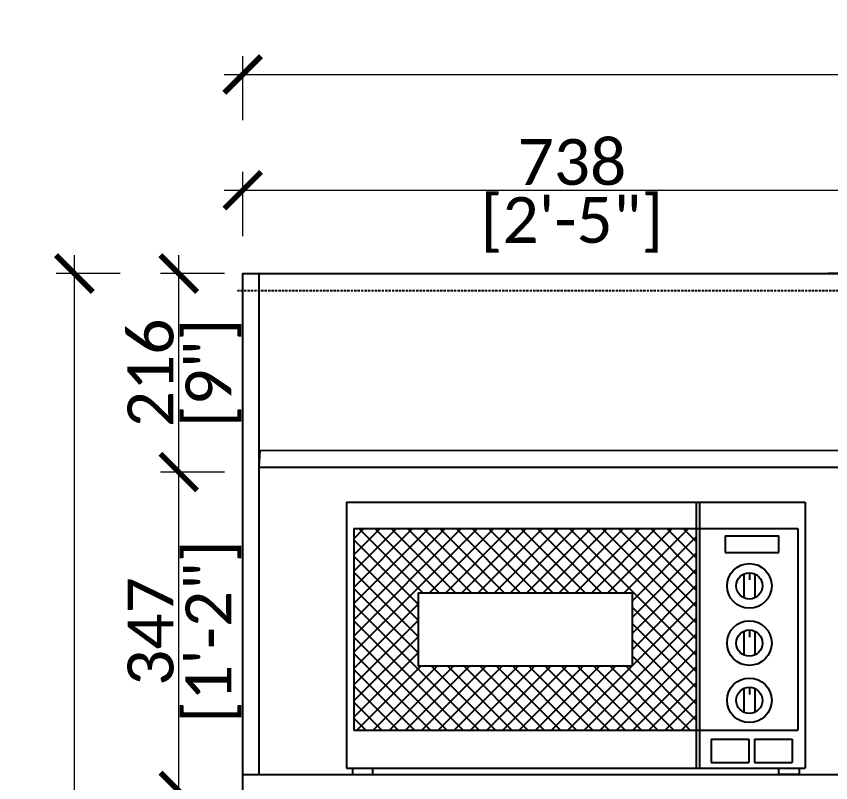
# Model space of a CAD drawing. Header units: millimetres. Extents: x 4214494 to 4225021, y -175262 to -164158.
# Drawn here: x 4218141 to 4219029, y -171730 to -170895 of the extents above; entities that cross this region are included whole.
import ezdxf

# ---------------------------------------------------------------- set-up
doc = ezdxf.new("R2010")
doc.units = ezdxf.units.MM
doc.header["$LTSCALE"] = 0.5
doc.header["$MEASUREMENT"] = 0
doc.header["$PDMODE"] = 2
doc.linetypes.add('DASHED', pattern=[0.75, 0.5, -0.25])
for name, color, linetype in [('BG&E - DIMENSIONS', 7, 'Continuous'), ('eq3', 250, 'Continuous'), ('FURN', 153, 'Continuous')]:
    doc.layers.add(name, color=color, linetype=linetype)
doc.styles.add('TEXT-50', font='calibril.ttf', dxfattribs={"height": 50})
doc.dimstyles.new('DIM-50', dxfattribs={"dimtxt": 50, "dimasz": 40, "dimexe": 20, "dimexo": 0.0625, "dimgap": 5, "dimtad": 1, "dimdec": 0, "dimzin": 0, "dimdsep": 46, "dimtxsty": 'TEXT-50', "dimblk": 'ARCHTICK', "dimcen": 0.09, "dimdle": 20, "dimclrd": 150, "dimclre": 8, "dimclrt": 7, "dimadec": 0, "dimazin": 0, "dimtfac": 1, "dimtdec": 0, "dimtofl": 0, "dimtmove": 0, "dimatfit": 3, "dimldrblk": 'OPEN30', "dimfxl": 50, "dimfxlon": 1, "dimtolj": 1, "dimtzin": 0, "dimlwd": 5, "dimlwe": 0, "dimarcsym": 0})

# ---------------------------------------------------------------- blocks, each defined once
blk = doc.blocks.new('_ArchTick')
at = {"color": 0, "linetype": 'ByBlock', "const_width": 0.15}
blk.add_lwpolyline([(-0.5, -0.5), (0.5, 0.5)], dxfattribs=at)
blk = doc.blocks.new('*D11')
at = {"color": 8, "linetype": 'Continuous', "lineweight": 0, "transparency": 16777216}
for p, q in [((4218387.89, -171134.72, 0), (4218387.89, -171064.72, 0)), ((4219125.42, -171134.72, 0), (4219125.42, -171064.72, 0))]:
    blk.add_line(p, q, dxfattribs=at)
at = {"color": 150, "linetype": 'Continuous', "lineweight": 5, "transparency": 16777216}
blk.add_line((4218367.89, -171084.72, 0), (4219145.42, -171084.72, 0), dxfattribs=at)
at = {"layer": 'Defpoints', "color": 0, "lineweight": 0, "transparency": 16777216}
for p in [(4219125.42, -171084.72, 0), (4219125.42, -171212.97, 0), (4218387.89, -171359.09, 0)]:
    blk.add_point(p, dxfattribs=at)
at = {"color": 150, "lineweight": 5, "transparency": 16777216, "xscale": 40, "yscale": 40, "zscale": 40, "rotation": 180}
blk.add_blockref('_ArchTick', (4218387.89, -171084.72, 0), dxfattribs=at)
at = {"color": 150, "lineweight": 5, "transparency": 16777216, "xscale": 40, "yscale": 40, "zscale": 40}
blk.add_blockref('_ArchTick', (4219125.42, -171084.72, 0), dxfattribs=at)
at = {"color": 7, "transparency": 16777216, "char_height": 50, "attachment_point": 5, "style": 'TEXT-50'}
for s, insert in [('\\A1;738', (4218746.65, -171054.18, 0)), ('\\A1;[2\'-5"]', (4218746.65, -171122.43, 0))]:
    blk.add_mtext(s, dxfattribs=dict(at, insert=insert))
blk = doc.blocks.new('_Open30')
at = {"color": 0, "linetype": 'ByBlock', "lineweight": -2}
for p, q in [((-1, 0.268), (0, 0)), ((0, 0), (-1, -0.268)), ((0, 0), (-1, 0))]:
    blk.add_line(p, q, dxfattribs=at)
blk = doc.blocks.new('Microondas_AL')
at = {"layer": 'eq3'}
h = blk.add_hatch(dxfattribs=at)
h.set_pattern_fill('ANSI37', color=253, scale=0.1, style=0)
h.set_pattern_definition([(45, (7.510325, -1.532668), (-0.008838835, 0.008838835), []), (135, (7.510325, -1.532668), (-0.008838835, -0.008838835), [])])
h.paths.add_polyline_path([(0.81717, 0.34436), (0.81717, 0.56411), (0.44401, 0.56411), (0.44401, 0.34436)])
h.paths.add_polyline_path([(0.51401, 0.41436), (0.51401, 0.49411), (0.74717, 0.49411), (0.74717, 0.41436)], flags=16)
for p, q in [((0.43602, 0.59285), (0.43602, 0.30285)), ((0.43602, 0.59285), (0.93602, 0.59285)), ((0.81717, 0.59285), (0.81717, 0.30285)), ((0.93602, 0.59285), (0.93602, 0.30285)), ((0.44401, 0.56411), (0.44401, 0.34436)), ((0.44401, 0.56411), (0.92803, 0.56411)), ((0.92803, 0.56411), (0.92803, 0.34436)), ((0.44401, 0.34436), (0.92803, 0.34436)), ((0.43602, 0.30285), (0.93602, 0.30285))]:
    blk.add_line(p, q, dxfattribs=at)
at = {"layer": 'eq3', "color": 251}
for p, q in [((0.82075, 0.59285), (0.82075, 0.30285)), ((0.84876, 0.55609), (0.84876, 0.53797)), ((0.84876, 0.55609), (0.90727, 0.55609)), ((0.90727, 0.53797), (0.90727, 0.55609)), ((0.84876, 0.53797), (0.90727, 0.53797)), ((0.51401, 0.49411), (0.74717, 0.49411)), ((0.51401, 0.49411), (0.51401, 0.41436)), ((0.74717, 0.49411), (0.74717, 0.41436)), ((0.51401, 0.41436), (0.74717, 0.41436)), ((0.8336, 0.33451), (0.8745, 0.33451)), ((0.8336, 0.33451), (0.8336, 0.30927)), ((0.8745, 0.33451), (0.8745, 0.30927)), ((0.8807, 0.33451), (0.8807, 0.30927)), ((0.8807, 0.33451), (0.92159, 0.33451)), ((0.92159, 0.33451), (0.92159, 0.30927)), ((0.8336, 0.30927), (0.8745, 0.30927)), ((0.8807, 0.30927), (0.92159, 0.30927))]:
    blk.add_line(p, q, dxfattribs=at)
at = {"layer": 'eq3', "color": 253}
for p, q in [((0.87506, 0.51594), (0.87506, 0.50809)), ((0.86906, 0.51462), (0.86906, 0.48864)), ((0.88106, 0.51462), (0.88106, 0.48864)), ((0.87506, 0.45359), (0.87506, 0.44574)), ((0.86906, 0.45227), (0.86906, 0.42629)), ((0.88106, 0.45227), (0.88106, 0.42629)), ((0.87506, 0.39123), (0.87506, 0.38338)), ((0.86906, 0.38991), (0.86906, 0.36393)), ((0.88106, 0.38991), (0.88106, 0.36393))]:
    blk.add_line(p, q, dxfattribs=at)
at = {"layer": 'eq3', "color": 251}
for points in [[(0.44272, 0.30285), (0.44272, 0.29617), (0.46474, 0.29617), (0.46474, 0.30285)], [(0.92931, 0.30285), (0.92931, 0.29617), (0.9073, 0.29617), (0.9073, 0.30285)]]:
    blk.add_lwpolyline(points, dxfattribs=at)
for centre in [(0.87506, 0.50163), (0.87506, 0.43928), (0.87506, 0.37692)]:
    blk.add_circle(centre, 0.02431, dxfattribs=at)
at = {"layer": 'eq3', "color": 253}
for centre in [(0.87506, 0.50163), (0.87506, 0.43928), (0.87506, 0.37692)]:
    blk.add_circle(centre, 0.01431, dxfattribs=at)
blk = doc.blocks.new('*D50')
at = {"layer": 'BG&E - DIMENSIONS', "color": 150, "linetype": 'Continuous', "lineweight": 5, "transparency": 16777216}
blk.add_line((4218318.25, -173582.49, 0), (4218318.25, -171719.15, 0), dxfattribs=at)
at = {"layer": 'BG&E - DIMENSIONS', "color": 8, "linetype": 'Continuous', "lineweight": 0, "transparency": 16777216}
for p, q in [((4218368.25, -171739.15, 0), (4218298.25, -171739.15, 0)), ((4218368.25, -173562.49, 0), (4218298.25, -173562.49, 0))]:
    blk.add_line(p, q, dxfattribs=at)
at = {"layer": 'Defpoints', "color": 0, "lineweight": 0, "transparency": 16777216}
for p in [(4218318.25, -171739.15, 0), (4218405.88, -171739.15, 0), (4218888.74, -173562.49, 0)]:
    blk.add_point(p, dxfattribs=at)
at = {"layer": 'BG&E - DIMENSIONS', "color": 150, "lineweight": 5, "transparency": 16777216, "xscale": 40, "yscale": 40, "zscale": 40}
for p, rotation in [((4218318.25, -171739.15, 0), 90), ((4218318.25, -173562.49, 0), 270)]:
    blk.add_blockref('_ArchTick', p, dxfattribs=dict(at, rotation=rotation))
at = {"layer": 'BG&E - DIMENSIONS', "color": 7, "transparency": 16777216, "char_height": 50, "attachment_point": 5, "rotation": 90, "style": 'TEXT-50'}
for s, insert in [('\\A1;1823', (4218287.71, -172650.82, 0)), ("\\A1;[6']", (4218355.96, -172650.82, 0))]:
    blk.add_mtext(s, dxfattribs=dict(at, insert=insert))
blk = doc.blocks.new('*D51')
at = {"layer": 'BG&E - DIMENSIONS', "color": 150, "linetype": 'Continuous', "lineweight": 5, "transparency": 16777216}
blk.add_line((4218318.25, -171411.83, 0), (4218318.25, -171155.47, 0), dxfattribs=at)
at = {"layer": 'BG&E - DIMENSIONS', "color": 8, "linetype": 'Continuous', "lineweight": 0, "transparency": 16777216}
for p, q in [((4218368.25, -171175.47, 0), (4218298.25, -171175.47, 0)), ((4218368.25, -171391.83, 0), (4218298.25, -171391.83, 0))]:
    blk.add_line(p, q, dxfattribs=at)
at = {"layer": 'Defpoints', "color": 0, "lineweight": 0, "transparency": 16777216}
for p in [(4218318.25, -171175.47, 0), (4218387.89, -171175.47, 0), (4218405.88, -171391.83, 0)]:
    blk.add_point(p, dxfattribs=at)
at = {"layer": 'BG&E - DIMENSIONS', "color": 150, "lineweight": 5, "transparency": 16777216, "xscale": 40, "yscale": 40, "zscale": 40}
for p, rotation in [((4218318.25, -171175.47, 0), 90), ((4218318.25, -171391.83, 0), 270)]:
    blk.add_blockref('_ArchTick', p, dxfattribs=dict(at, rotation=rotation))
at = {"layer": 'BG&E - DIMENSIONS', "color": 7, "transparency": 16777216, "char_height": 50, "attachment_point": 5, "rotation": 90, "style": 'TEXT-50'}
for s, insert in [('\\A1;216', (4218287.71, -171283.65, 0)), ('\\A1;[9"]', (4218355.96, -171283.65, 0))]:
    blk.add_mtext(s, dxfattribs=dict(at, insert=insert))
blk = doc.blocks.new('*D14')
at = {"layer": 'BG&E - DIMENSIONS', "color": 150, "linetype": 'Continuous', "lineweight": 5, "transparency": 16777216}
blk.add_line((4218204.57, -173582.48, 0), (4218204.57, -171155.47, 0), dxfattribs=at)
at = {"layer": 'BG&E - DIMENSIONS', "color": 8, "linetype": 'Continuous', "lineweight": 0, "transparency": 16777216}
for p, q in [((4218254.57, -171175.47, 0), (4218184.57, -171175.47, 0)), ((4218254.57, -173562.48, 0), (4218184.57, -173562.48, 0))]:
    blk.add_line(p, q, dxfattribs=at)
at = {"layer": 'Defpoints', "color": 0, "lineweight": 0, "transparency": 16777216}
for p in [(4218204.57, -171175.47, 0), (4218387.89, -171175.47, 0), (4218405.88, -173562.48, 0)]:
    blk.add_point(p, dxfattribs=at)
at = {"layer": 'BG&E - DIMENSIONS', "color": 150, "lineweight": 5, "transparency": 16777216, "xscale": 40, "yscale": 40, "zscale": 40}
for p, rotation in [((4218204.57, -171175.47, 0), 90), ((4218204.57, -173562.48, 0), 270)]:
    blk.add_blockref('_ArchTick', p, dxfattribs=dict(at, rotation=rotation))
at = {"layer": 'BG&E - DIMENSIONS', "color": 7, "transparency": 16777216, "char_height": 50, "attachment_point": 5, "rotation": 90, "style": 'TEXT-50'}
for s, insert in [('\\A1;[7\'-10"]', (4218242.28, -172368.97, 0)), ('\\A1;2387', (4218174.03, -172368.97, 0))]:
    blk.add_mtext(s, dxfattribs=dict(at, insert=insert))
blk = doc.blocks.new('*D15')
at = {"color": 150, "linetype": 'Continuous', "lineweight": 5, "transparency": 16777216}
blk.add_line((4218318.25, -171759.15, 0), (4218318.25, -171371.83, 0), dxfattribs=at)
at = {"color": 8, "linetype": 'Continuous', "lineweight": 0, "transparency": 16777216}
for p, q in [((4218368.25, -171391.83, 0), (4218298.25, -171391.83, 0)), ((4218368.25, -171739.15, 0), (4218298.25, -171739.15, 0))]:
    blk.add_line(p, q, dxfattribs=at)
at = {"layer": 'Defpoints', "color": 0, "lineweight": 0, "transparency": 16777216}
for p in [(4218318.25, -171391.83, 0), (4218405.88, -171391.83, 0), (4218405.88, -171739.15, 0)]:
    blk.add_point(p, dxfattribs=at)
at = {"color": 150, "lineweight": 5, "transparency": 16777216, "xscale": 40, "yscale": 40, "zscale": 40}
for p, rotation in [((4218318.25, -171391.83, 0), 90), ((4218318.25, -171739.15, 0), 270)]:
    blk.add_blockref('_ArchTick', p, dxfattribs=dict(at, rotation=rotation))
at = {"color": 7, "transparency": 16777216, "char_height": 50, "attachment_point": 5, "rotation": 90, "style": 'TEXT-50'}
for s, insert in [('\\A1;[1\'-2"]', (4218355.96, -171565.49, 0)), ('\\A1;347', (4218287.71, -171565.49, 0))]:
    blk.add_mtext(s, dxfattribs=dict(at, insert=insert))
blk = doc.blocks.new('*D16')
at = {"layer": 'BG&E - DIMENSIONS', "color": 8, "linetype": 'Continuous', "lineweight": 0, "transparency": 16777216}
for p, q in [((4218387.89, -173800.08, 0), (4218387.89, -173870.08, 0)), ((4219125.42, -173800.08, 0), (4219125.42, -173870.08, 0))]:
    blk.add_line(p, q, dxfattribs=at)
at = {"layer": 'BG&E - DIMENSIONS', "color": 150, "linetype": 'Continuous', "lineweight": 5, "transparency": 16777216}
blk.add_line((4219145.42, -173850.08, 0), (4218367.89, -173850.08, 0), dxfattribs=at)
at = {"layer": 'Defpoints', "color": 0, "lineweight": 0, "transparency": 16777216}
for p in [(4219125.42, -171484.98, 0), (4218387.89, -173562.47, 0), (4218387.89, -173850.08, 0)]:
    blk.add_point(p, dxfattribs=at)
at = {"layer": 'BG&E - DIMENSIONS', "color": 150, "lineweight": 5, "transparency": 16777216, "xscale": 40, "yscale": 40, "zscale": 40, "rotation": 180}
blk.add_blockref('_ArchTick', (4218387.89, -173850.08, 0), dxfattribs=at)
at = {"layer": 'BG&E - DIMENSIONS', "color": 150, "lineweight": 5, "transparency": 16777216, "xscale": 40, "yscale": 40, "zscale": 40}
blk.add_blockref('_ArchTick', (4219125.42, -173850.08, 0), dxfattribs=at)
at = {"layer": 'BG&E - DIMENSIONS', "color": 7, "transparency": 16777216, "char_height": 50, "attachment_point": 5, "style": 'TEXT-50'}
for s, insert in [('\\A1;738', (4218756.65, -173819.54, 0)), ('\\A1;[2\'-5"]', (4218756.65, -173887.79, 0))]:
    blk.add_mtext(s, dxfattribs=dict(at, insert=insert))
blk = doc.blocks.new('*D19')
at = {"color": 8, "linetype": 'Continuous', "lineweight": 0, "transparency": 16777216}
for p, q in [((4218387.89, -171008.51, 0), (4218387.89, -170938.51, 0)), ((4220585.6, -171008.51, 0), (4220585.6, -170938.51, 0))]:
    blk.add_line(p, q, dxfattribs=at)
at = {"color": 150, "linetype": 'Continuous', "lineweight": 5, "transparency": 16777216}
blk.add_line((4218367.89, -170958.51, 0), (4220605.6, -170958.51, 0), dxfattribs=at)
at = {"layer": 'Defpoints', "color": 0, "lineweight": 0, "transparency": 16777216}
for p in [(4220585.6, -170958.51, 0), (4218387.89, -171175.47, 0), (4220585.6, -171175.47, 0)]:
    blk.add_point(p, dxfattribs=at)
at = {"color": 150, "lineweight": 5, "transparency": 16777216, "xscale": 40, "yscale": 40, "zscale": 40, "rotation": 180}
blk.add_blockref('_ArchTick', (4218387.89, -170958.51, 0), dxfattribs=at)
at = {"color": 150, "lineweight": 5, "transparency": 16777216, "xscale": 40, "yscale": 40, "zscale": 40}
blk.add_blockref('_ArchTick', (4220585.6, -170958.51, 0), dxfattribs=at)
at = {"color": 7, "transparency": 16777216, "char_height": 50, "attachment_point": 5, "style": 'TEXT-50'}
for s, insert in [('\\A1;2198', (4219486.75, -170927.97, 0)), ('\\A1;[7\'-3"]', (4219486.75, -170996.22, 0))]:
    blk.add_mtext(s, dxfattribs=dict(at, insert=insert))

msp = doc.modelspace()

# ---------------------------------------------------------------- linework, layer by layer
msp.add_line((4220585.6, -171175.47, 0), (4219025.41, -171175.47, 0))
at = {"elevation": 0}
for points in [[(4218387.89, -172383.78), (4218387.89, -171175.47), (4219025.41, -171175.47)], [(4218405.88, -171721.15), (4218405.88, -171175.1), (4219125.42, -171175.85)], [(4219125.42, -171386.68), (4218405.88, -171386.68), (4218406.79, -171368.29), (4219126.33, -171367.91), (4219125.42, -171386.68)], [(4218387.89, -173562.47), (4218387.89, -171721.15), (4219125.42, -171721.15)]]:
    msp.add_lwpolyline(points, dxfattribs=at)
at = {"layer": 'FURN', "color": 8, "linetype": 'DASHED', "ltscale": 10}
msp.add_line((4220585.6, -171194.22, 0), (4218382.17, -171194.22, 0), dxfattribs=at)

# ---------------------------------------------------------------- block references
at = {"color": 18, "ltscale": 0.3, "true_color": 0x000000, "xscale": 999.8785525015692, "yscale": 999.8785525015692, "zscale": 999.8785525015692}
msp.add_blockref('Microondas_AL', (4218065.02, -172017.29, 0), dxfattribs=at)

# ---------------------------------------------------------------- dimensions: what is measured, and where the dimension line sits
dim = msp.add_linear_dim(base=(4220585.6, -170958.51, 0), p1=(4218387.89, -171175.47, 0), p2=(4220585.6, -171175.47, 0), dimstyle='DIM-50', override={"dimpost": '\\X'})
dim.commit()
dim.dimension.update_dxf_attribs({"geometry": '*D19', "text_midpoint": (4219486.75, -170958.51, 0)})
dim = msp.add_linear_dim(base=(4219125.42, -171084.72, 0), p1=(4218387.89, -171359.09, 0), p2=(4219125.42, -171212.97, 0), dimstyle='DIM-50', override={"dimpost": '\\X'})
dim.commit()
dim.dimension.update_dxf_attribs({"geometry": '*D11', "text_midpoint": (4218746.65, -171084.72, 0), "dimtype": 128})
dim = msp.add_linear_dim(base=(4218318.25, -171391.83, 0), p1=(4218405.88, -171739.15, 0), p2=(4218405.88, -171391.83, 0), angle=90, dimstyle='DIM-50', override={"dimpost": '\\X'})
dim.commit()
dim.dimension.update_dxf_attribs({"geometry": '*D15', "text_midpoint": (4218318.25, -171565.49, 0)})
at = {"layer": 'BG&E - DIMENSIONS'}
for base, p1, p2, picture, middle in [((4218204.57, -171175.47, 0), (4218405.88, -173562.48, 0), (4218387.89, -171175.47, 0), '*D14', (4218204.57, -172368.97, 0)), ((4218318.25, -171175.47, 0), (4218405.88, -171391.83, 0), (4218387.89, -171175.47, 0), '*D51', (4218318.25, -171283.65, 0)), ((4218318.25, -171739.15, 0), (4218888.74, -173562.49, 0), (4218405.88, -171739.15, 0), '*D50', (4218318.25, -172650.82, 0))]:
    dim = msp.add_linear_dim(base=base, p1=p1, p2=p2, angle=90, dimstyle='DIM-50', override={"dimpost": '\\X'}, dxfattribs=at)
    dim.commit()
    dim.dimension.update_dxf_attribs({"geometry": picture, "text_midpoint": middle})
dim = msp.add_linear_dim(base=(4218387.89, -173850.08, 0), p1=(4219125.42, -171484.98, 0), p2=(4218387.89, -173562.47, 0), dimstyle='DIM-50', override={"dimpost": '\\X'}, dxfattribs=at)
dim.commit()
dim.dimension.update_dxf_attribs({"geometry": '*D16', "text_midpoint": (4218756.65, -173850.08, 0)})

doc.saveas('drawing.dxf')
